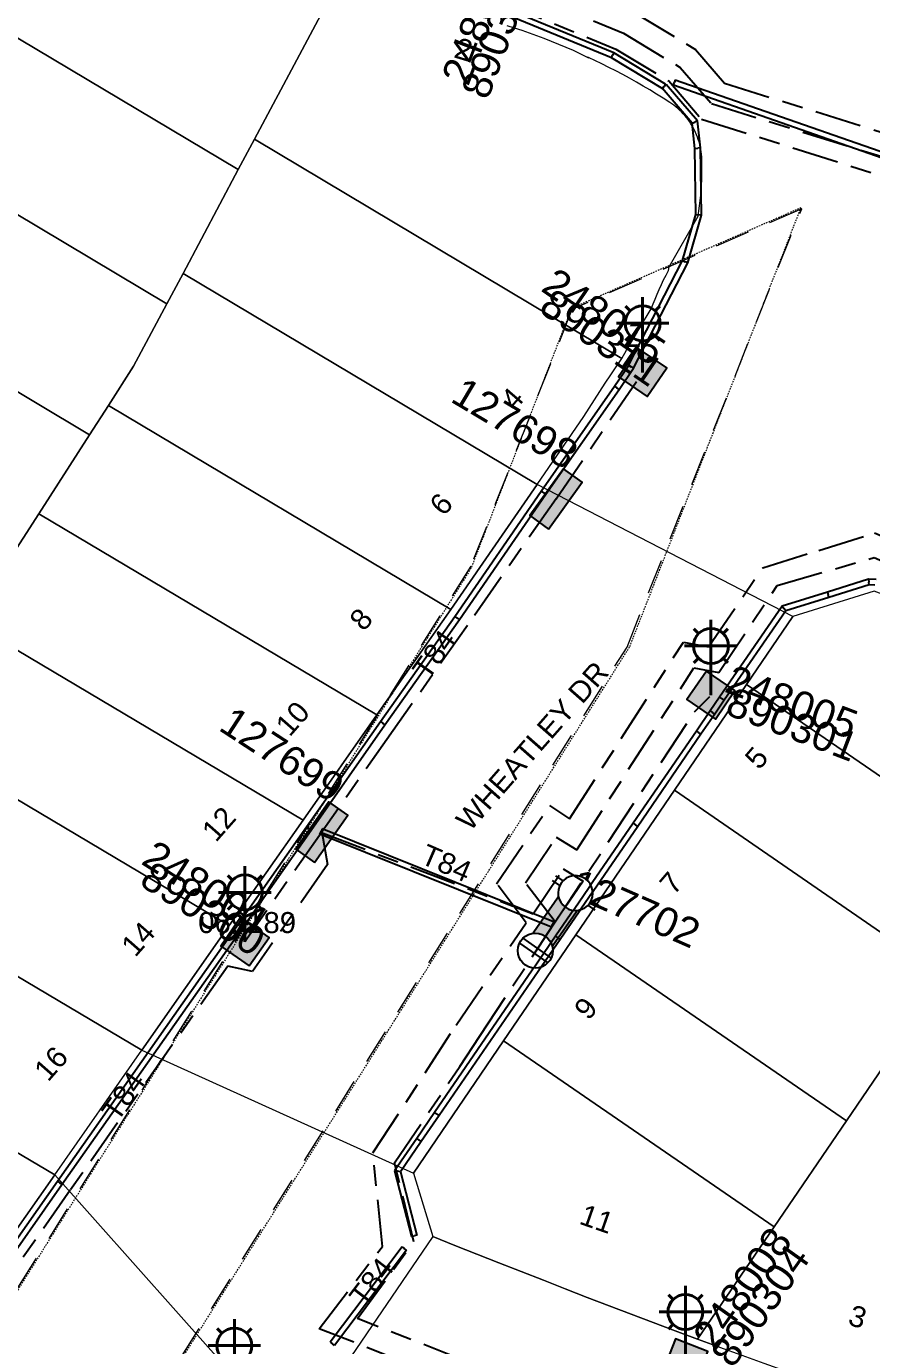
# Model space of a CAD drawing. Header units: metres. Extents: x 299140 to 300955, y 6226202 to 6227439.
# Drawn here: x 299788.9 to 299861.4, y 6226890.8 to 6227003.8 of the extents above; entities that cross this region are included whole.
import ezdxf
from ezdxf.enums import TextEntityAlignment as Align

# ---------------------------------------------------------------- set-up
doc = ezdxf.new("R2010")
doc.units = ezdxf.units.M
for name, pattern in [('Cable Exist UG', [8.2, 4, -1.2, 1.8, -1.2]), ('Dash', [5, 3, -2]), ('HIDDEN', [0.375, 0.25, -0.125]), ('HIDDEN2', [0.1875, 0.125, -0.0625])]:
    doc.linetypes.add(name, pattern=pattern)
doc.layers.get('0').update_dxf_attribs({"color": 6})
for name, color, linetype, lineweight in [('Cadastre Easements_SP_EXT', 9, 'Continuous', 5), ('Cadastre Land Parcels_SP_EXT', 9, 'Continuous', 5), ('Cadastre Other Property_SP_EXT', 9, 'HIDDEN', 5), ('Cadastre Roads_SP_EXT', 9, 'Continuous', 5)]:
    doc.layers.add(name, color=color, linetype=linetype, lineweight=lineweight)
for name, color, linetype in [('Duct_SP_EXT', 7, 'Continuous'), ('Equip_LV_EXT', 7, 'Continuous'), ('Equip_SP_SL_EXT', 7, 'Continuous'), ('Mains_HV_EXT', 7, 'Continuous'), ('Mains_LV_EXT', 7, 'Continuous'), ('Mains_LV_SL_EXT', 7, 'Continuous'), ('Mains_SL_EXT', 7, 'Continuous'), ('SupportsUG_SP_LV_EXT', 7, 'Continuous'), ('SupportsUG_SP_LV_SL_EXT', 7, 'Continuous')]:
    doc.layers.add(name, color=color, linetype=linetype)
doc.styles.add('COLUMN_LABEL', font='arial.ttf')
doc.styles.add('iecARIAL', font='arial.ttf', dxfattribs={"height": 2})
doc.styles.add('POLE_LABEL', font='arial.ttf')
doc.styles.get("Standard").update_dxf_attribs({"font": 'arial.ttf'})

# ---------------------------------------------------------------- blocks, each defined once
blk = doc.blocks.new('COLUMN_EXT')
blk.add_hatch(color=256).paths.add_polyline_path([(-1.49, 1.48), (-1.49, -1.49), (1.48, -1.49), (1.48, 1.48)])
blk.add_lwpolyline([(-1.49, -1.49), (1.48, -1.49), (1.48, 1.48), (-1.49, 1.48)], close=True)
for tag, height, style, flags, p in [('ASSET_NUM', 2.5, 'COLUMN_LABEL', 8, (2, 2)), ('STRUCTURE_PLANT_NUMBER', 0.2, 'POLE_LABEL', 9, (1.81, 0.03)), ('STREET_CODE', 0.2, 'COLUMN_LABEL', 9, (1.81, -0.2))]:
    blk.add_attdef(tag, text='', height=height, dxfattribs=dict(style=style, flags=flags)).set_placement(p, align=Align.MIDDLE_LEFT)
at = {"flags": 9}
for tag, p in [('COLUMN_TYPE', (1.81, -0.4)), ('OWNED_BY', (1.81, -0.6)), ('STATE', (1.81, -0.8)), ('USAGE', (1.81, -1)), ('LEGEND', (1.81, -1.2)), ('STREETNAME', (1.81, -1.6)), ('SUBURB', (1.81, -1.8)), ('LOCATION', (1.81, -1.4)), ('NOTES', (1.81, -2))]:
    blk.add_attdef(tag, text='', height=0.2, dxfattribs=at).set_placement(p, align=Align.MIDDLE_LEFT)
at = {"flags": 1}
blk.add_attdef('Z', (1.81, -2.35), '', height=0.2, dxfattribs=at)
blk = doc.blocks.new('PILLAR_EXT')
blk.add_hatch(color=256).paths.add_polyline_path([(-2.475, 0.99), (-2.475, -0.99), (2.475, -0.99), (2.475, 0.99)])
blk.add_lwpolyline([(-2.475, -0.99), (2.475, -0.99), (2.475, 0.99), (-2.475, 0.99)], close=True)
at = {"style": 'iecARIAL', "flags": 8}
blk.add_attdef('ASSET_NUM', (1.5, 3.5), '', height=2.5, dxfattribs=at)
for tag, p, flags in [('OWNED_BY', (0, -0.2), 9), ('STATE', (0, -0.4), 9), ('SUPPORT_TYPE', (0, -0.6), 9), ('USAGE', (0, -0.8), 9), ('LEGEND', (0, -1), 9), ('LOCATION', (0, -1.2), 9), ('STREETNAME', (0, -1.8), 9), ('SUBURB', (0, -2), 1), ('NOTES', (0, -1.4), 9), ('PARENT', (0, -1.6), 9)]:
    blk.add_attdef(tag, p, '', height=0.2, dxfattribs=dict(flags=flags))
blk = doc.blocks.new('SL_LANTERN_EXT')
at = {"lineweight": 40}
for p, q in [((-1.46, 5.68), (-1.06, 5.28)), ((0, 1.97), (0, 6.47)), ((1.46, 5.68), (1.06, 5.28)), ((-2.25, 4.22), (2.25, 4.22)), ((-1.46, 2.76), (-1.06, 3.16)), ((0, 0), (0, 2.72)), ((1.46, 2.76), (1.06, 3.16))]:
    blk.add_line(p, q, dxfattribs=at)
blk.add_circle((0, 4.22), 1.5, dxfattribs=at)
at = {"style": 'iecARIAL', "flags": 8}
blk.add_attdef('ASSET_NUM', (1.5, 1.5), '', height=2.5, dxfattribs=at)
for tag, p, height, flags in [('CONSTRUCTED_VOLTAGE', (0.98, -0.65), 0.2, 9), ('CONTROL_TYPE', (0.98, -0.85), 0.2, 9), ('LANTERN_PURPOSE', (0.98, -1.05), 0.2, 9), ('LANTERN_TYPE', (0.98, -1.25), 0.2, 9), ('LNUMBER', (2.18, -3.25), 2.5, 8), ('OPERATING_VOLTAGE', (0.98, -1.65), 0.2, 9), ('ORIENTATION', (0.98, -1.85), 0.2, 9), ('OWNED_BY', (0.98, -2.05), 0.2, 9), ('STATE', (0.98, -2.25), 0.2, 9), ('NO_PHASES', (0.98, -1.45), 0.2, 9), ('USAGE', (0.98, -2.45), 0.2, 9), ('CEXIST', (0.98, -2.65), 0.2, 9), ('CNEW', (0.98, -2.85), 0.2, 9), ('CNUMBER', (0.98, -3.05), 0.2, 9), ('CREMOVE', (0.98, -3.25), 0.2, 9), ('CREPLACE', (0.98, -3.45), 0.2, 9), ('LKINGHEIGHT', (0.98, -3.65), 0.2, 9), ('LBRACKET', (0.98, -3.85), 0.2, 9), ('LBRACKETVOCAB', (0.98, -4.05), 0.2, 9), ('LCATEGORY', (0.98, -4.25), 0.2, 9), ('LCHARGE1', (0.98, -4.45), 0.2, 9), ('LCHARGE1PERCENT', (0.98, -4.65), 0.2, 9), ('LCHARGE2', (0.98, -4.85), 0.2, 9), ('LCHARGE2PERCENT', (0.98, -5.05), 0.2, 9), ('LCHARGE3', (0.98, -5.25), 0.2, 9), ('LCHARGE3PERCENT', (0.98, -5.45), 0.2, 9), ('LEXIST', (0.98, -5.65), 0.2, 9), ('LLAMP', (0.98, -5.85), 0.2, 9), ('LLAMPVOCAB', (0.98, -6.05), 0.2, 9), ('LMAST', (0.98, -6.25), 0.2, 9), ('LMASTVOCAB', (0.98, -6.45), 0.2, 9), ('LNEW', (0.98, -6.65), 0.2, 9), ('LANTNUMBER', (0.98, -6.85), 0.2, 9), ('LOUTREACH', (0.98, -7.25), 0.2, 9), ('LOUTREACHVOCAB', (0.98, -7.45), 0.2, 9), ('LRATECODE', (0.98, -7.65), 0.2, 9), ('LREMOVE', (0.98, -7.85), 0.2, 9), ('LREPLACE', (0.98, -8.05), 0.2, 9), ('LTYPE', (0.98, -8.25), 0.2, 9), ('LTYPEVOCAB', (0.98, -8.45), 0.2, 9), ('LEGEND', (0.98, -8.65), 0.2, 9), ('LOCATION', (0.98, -8.85), 0.2, 9), ('NOTES', (0.98, -9.05), 0.2, 9), ('STREETNAME', (0.98, -9.25), 0.2, 9), ('SUBURB', (0.98, -9.45), 0.2, 1)]:
    blk.add_attdef(tag, p, '', height=height, dxfattribs=dict(flags=flags))
blk = doc.blocks.new('LV_UG_LINKS_OPEN_EXT')
for p, q in [((-0.25, 1.47), (-0.25, 2.22)), ((0.25, 1.47), (0.25, 2.22)), ((-0.25, -1.47), (-0.25, -2.22)), ((0.25, -1.47), (0.25, -2.22))]:
    blk.add_line(p, q)
at = {"flags": 9}
for tag, p in [('ACTUAL_STATUS', (0, 0)), ('CONSTRUCTED_VOLTAGE', (0, -0.2)), ('OPERATING_VOLTAGE', (0, -0.6)), ('ORIENTATION', (0, -0.8)), ('STATE', (0, -1)), ('SWITCH_TYPE', (0, -1.2)), ('NO_PHASES', (0, -0.4)), ('USAGE', (0, -1.4)), ('NOTES', (0, -1.6))]:
    blk.add_attdef(tag, text='', height=0.2, dxfattribs=at).set_placement(p, align=Align.MIDDLE_LEFT)
at = {"flags": 1}
blk.add_attdef('Z', (0, 0), '', height=0.2, dxfattribs=at)
blk.add_wipeout([(-0.25, 1.47), (-0.43, 1.43), (-0.61, 1.36), (-0.77, 1.28), (-0.93, 1.17), (-1.07, 1.05), (-1.19, 0.9), (-1.29, 0.75), (-1.38, 0.58), (-1.44, 0.4), (-1.48, 0.22), (-1.49, 0.03), (-1.49, -0.16), (-1.45, -0.34), (-1.4, -0.52), (-1.32, -0.69), (-1.23, -0.85), (-1.11, -1), (-0.98, -1.13), (-0.83, -1.24), (-0.66, -1.34), (-0.49, -1.41), (-0.31, -1.46), (-0.13, -1.49), (0.06, -1.49), (0.25, -1.47), (0.43, -1.43), (0.61, -1.36), (0.77, -1.28), (0.93, -1.17), (1.07, -1.05), (1.19, -0.9), (1.29, -0.75), (1.38, -0.58), (1.44, -0.4), (1.48, -0.22), (1.49, -0.03), (1.49, 0.16), (1.45, 0.34), (1.4, 0.52), (1.32, 0.69), (1.23, 0.85), (1.11, 1), (0.98, 1.13), (0.83, 1.24), (0.66, 1.34), (0.49, 1.41), (0.31, 1.46), (0.13, 1.49), (-0.06, 1.49)])
blk.add_lwpolyline([(0, -1.49, 1), (0, 1.49, 1)], format="xyb", close=True)
blk = doc.blocks.new('LV_UG_LINKS_CLOSED_EXT')
blk.add_wipeout([(-1.06, 1.06), (-1.18, 0.92), (-1.29, 0.76), (-1.37, 0.59), (-1.43, 0.42), (-1.48, 0.23), (-1.49, 0.05), (-1.49, -0.14), (-1.46, -0.33), (-1.41, -0.51), (-1.33, -0.68), (-1.24, -0.84), (-1.12, -0.99), (-0.99, -1.12), (-0.84, -1.24), (-0.68, -1.33), (-0.51, -1.41), (-0.33, -1.46), (-0.14, -1.49), (0.05, -1.49), (0.23, -1.48), (0.42, -1.43), (0.59, -1.37), (0.76, -1.29), (0.92, -1.18), (1.06, -1.06), (1.18, -0.92), (1.29, -0.76), (1.37, -0.59), (1.43, -0.42), (1.48, -0.23), (1.49, -0.05), (1.49, 0.14), (1.46, 0.33), (1.41, 0.51), (1.33, 0.68), (1.24, 0.84), (1.12, 0.99), (0.99, 1.12), (0.84, 1.24), (0.68, 1.33), (0.51, 1.41), (0.33, 1.46), (0.14, 1.49), (-0.05, 1.49), (-0.23, 1.48), (-0.42, 1.43), (-0.59, 1.37), (-0.76, 1.29), (-0.92, 1.18)])
for p, q in [((-0.25, -1.48), (-0.25, 1.48)), ((0.25, -1.48), (0.25, 1.48))]:
    blk.add_line(p, q)
blk.add_circle((0, 0), 1.5)
at = {"flags": 9}
for tag, p in [('ACTUAL_STATUS', (0, 0)), ('CONSTRUCTED_VOLTAGE', (0, -0.2)), ('OPERATING_VOLTAGE', (0, -0.6)), ('ORIENTATION', (0, -0.8)), ('STATE', (0, -1)), ('SWITCH_TYPE', (0, -1.2)), ('NO_PHASES', (0, -0.4)), ('USAGE', (0, -1.4)), ('NOTES', (0, -1.6))]:
    blk.add_attdef(tag, text='', height=0.2, dxfattribs=at).set_placement(p, align=Align.MIDDLE_LEFT)
at = {"flags": 1}
blk.add_attdef('Z', (0, 0), '', height=0.2, dxfattribs=at)

msp = doc.modelspace()

# ---------------------------------------------------------------- linework, layer by layer
at = {"layer": 'Cadastre Land Parcels_SP_EXT', "linetype": 'Continuous'}
for points in [[(299802.35, 6226982.65), (299807.08, 6226991.54), (299778.19, 6227008.78), (299774.66, 6227000.7), (299774.49, 6227000.32), (299774.32, 6226999.95), (299774.14, 6226999.59), (299773.95, 6226999.23), (299773.76, 6226998.86), (299773.56, 6226998.51), (299773.36, 6226998.16), (299772.63, 6226996.94), (299800.96, 6226980.04), (299802.35, 6226982.65)], [(299795.95, 6226971.32), (299798.11, 6226974.69), (299800.96, 6226980.04), (299772.63, 6226996.94), (299765.97, 6226985.77), (299794.34, 6226968.83), (299795.95, 6226971.32)], [(299836.69, 6226970.38), (299837.14, 6226971.1), (299837.6, 6226971.82), (299838.06, 6226972.53), (299838.52, 6226973.24), (299838.99, 6226973.95), (299839.47, 6226974.65), (299839.95, 6226975.36), (299808.47, 6226994.16), (299807.08, 6226991.54), (299802.35, 6226982.65), (299832.69, 6226964.55), (299836.69, 6226970.38)], [(299789.99, 6226962.06), (299794.34, 6226968.83), (299765.97, 6226985.77), (299759.3, 6226974.58), (299787.3, 6226957.88), (299789.99, 6226962.06)], [(299832.69, 6226964.55), (299802.35, 6226982.65), (299800.96, 6226980.04), (299798.11, 6226974.69), (299795.95, 6226971.32), (299825.28, 6226953.84), (299832.69, 6226964.55)], [(299825.28, 6226953.84), (299795.95, 6226971.32), (299794.34, 6226968.83), (299789.99, 6226962.06), (299818.95, 6226944.82), (299825.28, 6226953.84)], [(299818.95, 6226944.82), (299789.99, 6226962.06), (299787.3, 6226957.88), (299784.02, 6226952.79), (299812.63, 6226935.79), (299818.95, 6226944.82)], [(299884.56, 6226947.18), (299882.78, 6226947.77), (299881, 6226948.38), (299879.22, 6226948.98), (299877.44, 6226949.6), (299875.67, 6226950.22), (299873.9, 6226950.85), (299872.13, 6226951.48), (299870.36, 6226952.13), (299868.6, 6226952.77), (299866.83, 6226953.43), (299865.07, 6226954.09), (299863.32, 6226954.76), (299861.56, 6226955.43), (299854.6, 6226953.25), (299850.64, 6226947.44), (299873.84, 6226931.49), (299884.56, 6226947.18)], [(299812.63, 6226935.79), (299784.02, 6226952.79), (299779.17, 6226945.24), (299778.06, 6226943.53), (299806.3, 6226926.77), (299812.63, 6226935.79)], [(299873.84, 6226931.49), (299850.64, 6226947.44), (299844.45, 6226938.36), (299867.64, 6226922.41), (299873.84, 6226931.49)], [(299806.3, 6226926.77), (299778.06, 6226943.53), (299773.2, 6226935.98), (299771.02, 6226932.57), (299798.82, 6226916.1), (299806.3, 6226926.77)], [(299863.77, 6226916.75), (299867.64, 6226922.41), (299844.45, 6226938.36), (299836.01, 6226925.98), (299859.19, 6226910.04), (299863.77, 6226916.75)], [(299798.82, 6226916.1), (299771.02, 6226932.57), (299766.16, 6226925.03), (299763.97, 6226921.62), (299791.35, 6226905.43), (299798.82, 6226916.1)], [(299859.19, 6226910.04), (299836.01, 6226925.98), (299829.81, 6226916.9), (299852.99, 6226900.96), (299859.19, 6226910.04)], [(299791.35, 6226905.43), (299763.97, 6226921.62), (299758.03, 6226912.36), (299785.02, 6226896.41), (299791.35, 6226905.43)], [(299852.99, 6226900.96), (299829.81, 6226916.9), (299822.09, 6226905.56), (299823.74, 6226900.13), (299825.63, 6226899.37), (299827.52, 6226898.62), (299829.42, 6226897.87), (299831.32, 6226897.13), (299833.22, 6226896.39), (299835.1, 6226895.65), (299836.98, 6226894.92), (299838.86, 6226894.19), (299840.75, 6226893.47), (299842.64, 6226892.76), (299844.53, 6226892.05), (299846.42, 6226891.35), (299852.99, 6226900.96)], [(299875.47, 6226913.65), (299863.77, 6226916.75), (299859.19, 6226910.04), (299852.99, 6226900.96), (299846.42, 6226891.35), (299848.32, 6226890.65), (299850.22, 6226889.96), (299852.12, 6226889.28), (299854.03, 6226888.6), (299855.94, 6226887.93), (299857.85, 6226887.27), (299859.76, 6226886.62), (299861.68, 6226885.97), (299863.59, 6226885.33), (299865.51, 6226884.69), (299867.43, 6226884.06), (299875.47, 6226913.65)]]:
    msp.add_lwpolyline(points, close=True, dxfattribs=at)
for points in [[(299778.19, 6227008.78), (299807.08, 6226991.54), (299808.47, 6226994.16), (299808.47, 6226994.16), (299816.18, 6227008.62)], [(299816.18, 6227008.62), (299808.47, 6226994.16), (299839.95, 6226975.36), (299840.36, 6226976.07), (299840.77, 6226976.79), (299841.19, 6226977.5), (299841.61, 6226978.21), (299842.04, 6226978.91), (299842.47, 6226979.62), (299842.63, 6226980.04), (299842.8, 6226980.45), (299842.97, 6226980.87), (299843.15, 6226981.28), (299843.34, 6226981.69), (299843.53, 6226982.09), (299843.74, 6226982.49), (299843.95, 6226982.89), (299844.01, 6226983.22), (299846.49, 6226987.56), (299846.55, 6226988), (299846.61, 6226988.43), (299846.66, 6226988.88), (299846.71, 6226989.32), (299846.74, 6226989.76), (299846.77, 6226990.2), (299846.79, 6226990.65), (299846.8, 6226991.09), (299846.81, 6226991.53), (299846.81, 6226991.98), (299846.8, 6226992.42), (299846.79, 6226992.64), (299846.77, 6226992.85), (299846.74, 6226993.06), (299846.71, 6226993.28), (299846.67, 6226993.49), (299846.62, 6226993.7), (299846.57, 6226993.91), (299846.5, 6226994.11), (299846.43, 6226994.32), (299846.35, 6226994.52), (299846.27, 6226994.72), (299846.18, 6226994.91), (299846.08, 6226995.1), (299845.97, 6226995.29), (299845.86, 6226995.47), (299845.74, 6226995.65), (299845.62, 6226995.83), (299845.48, 6226996), (299845.35, 6226996.17), (299845.2, 6226996.33), (299845.06, 6226996.48), (299844.9, 6226996.63), (299844.74, 6226996.78), (299844.58, 6226996.91), (299844.41, 6226997.05), (299844.23, 6226997.17), (299844.05, 6226997.29), (299843.49, 6226997.66), (299842.92, 6226998.01), (299842.35, 6226998.36), (299841.77, 6226998.7), (299841.19, 6226999.04), (299840.61, 6226999.36), (299840.02, 6226999.68), (299839.43, 6227000), (299838.83, 6227000.3), (299838.23, 6227000.61), (299837.63, 6227000.9), (299837.16, 6227001.12), (299837.02, 6227001.18), (299837.11, 6227001.09), (299835.8, 6227001.74), (299835.8, 6227001.74), (299835.18, 6227002), (299834.55, 6227002.26), (299833.93, 6227002.52), (299833.3, 6227002.76), (299832.67, 6227003), (299832.03, 6227003.23), (299831.4, 6227003.45), (299830.76, 6227003.66), (299830.11, 6227003.87)]]:
    msp.add_lwpolyline(points, dxfattribs=at)
at = {"layer": 'Cadastre Other Property_SP_EXT', "linetype": 'HIDDEN2'}
msp.add_lwpolyline([(299764.63, 6226858.08), (299782.55, 6226858.37), (299840.63, 6226950.68), (299855.3, 6226988.27), (299835.62, 6226979.64), (299827.02, 6226957.38), (299764.63, 6226858.08)], close=True, dxfattribs=at)
at = {"layer": 'Cadastre Roads_SP_EXT', "linetype": 'Continuous'}
for points in [[(299829.81, 6226916.9), (299836.01, 6226925.98), (299844.45, 6226938.36), (299850.64, 6226947.44), (299854.6, 6226953.25), (299832.69, 6226964.55), (299825.28, 6226953.84), (299818.95, 6226944.82), (299812.63, 6226935.79), (299806.3, 6226926.77), (299798.82, 6226916.1), (299822.09, 6226905.56), (299829.81, 6226916.9)], [(299808.64, 6226885.99), (299791.35, 6226905.43), (299785.02, 6226896.41), (299778.69, 6226887.38), (299775.56, 6226882.92), (299772.71, 6226878.15), (299766.05, 6226867), (299759.38, 6226855.85), (299752.89, 6226844.79), (299748.91, 6226837.28), (299766.88, 6226824.52), (299808.64, 6226885.99)]]:
    msp.add_lwpolyline(points, close=True, dxfattribs=at)
msp.add_lwpolyline([(299848.32, 6226890.65), (299846.42, 6226891.35), (299844.53, 6226892.05), (299842.64, 6226892.76), (299840.75, 6226893.47), (299838.86, 6226894.19), (299836.98, 6226894.92), (299835.1, 6226895.65), (299833.22, 6226896.39), (299831.32, 6226897.13), (299829.42, 6226897.87), (299827.52, 6226898.62), (299825.63, 6226899.37), (299823.74, 6226900.13), (299815.43, 6226887.93)], dxfattribs=at)
at = {"layer": 'Duct_SP_EXT'}
for p, q in [((299839.05, 6227001.12), (299829.13, 6227005.19)), ((299839.26, 6227001.55), (299829.29, 6227005.64)), ((299839.05, 6227001.12), (299839.16, 6227001.34)), ((299843.45, 6226998.46), (299839.05, 6227001.12)), ((299839.26, 6227001.55), (299839.16, 6227001.34)), ((299843.7, 6226998.87), (299839.26, 6227001.55)), ((299843.4, 6226998.51), (299843.58, 6226998.66)), ((299845.98, 6226995.51), (299843.4, 6226998.51)), ((299843.45, 6226998.46), (299843.58, 6226998.66)), ((299843.7, 6226998.87), (299843.58, 6226998.66)), ((299843.76, 6226998.82), (299843.58, 6226998.66)), ((299846.44, 6226995.71), (299843.76, 6226998.82)), ((299844.38, 6226998.79), (299844.46, 6226999.02)), ((299844.38, 6226998.79), (299872.92, 6226988.81)), ((299844.53, 6226999.24), (299844.46, 6226999.02)), ((299844.53, 6226999.24), (299873.08, 6226989.26)), ((299845.98, 6226995.51), (299846.21, 6226995.61)), ((299846.21, 6226993.36), (299845.98, 6226995.51)), ((299846.44, 6226995.71), (299846.21, 6226995.61)), ((299846.69, 6226993.39), (299846.44, 6226995.71)), ((299846.21, 6226993.36), (299846.45, 6226993.37)), ((299846.28, 6226987.69), (299846.21, 6226993.36)), ((299846.69, 6226993.39), (299846.45, 6226993.37)), ((299846.76, 6226987.63), (299846.69, 6226993.39)), ((299845.14, 6226983.74), (299846.28, 6226987.69)), ((299845.59, 6226983.56), (299846.76, 6226987.63)), ((299846.28, 6226987.69), (299846.52, 6226987.66)), ((299846.76, 6226987.63), (299846.52, 6226987.66)), ((299840.53, 6226974.76), (299845.14, 6226983.74)), ((299840.96, 6226974.54), (299845.59, 6226983.56)), ((299845.14, 6226983.74), (299845.37, 6226983.65)), ((299845.59, 6226983.56), (299845.37, 6226983.65)), ((299839.31, 6226972.98), (299840.55, 6226974.79)), ((299839.71, 6226972.71), (299840.95, 6226974.52)), ((299840.53, 6226974.76), (299840.75, 6226974.65)), ((299840.55, 6226974.79), (299840.75, 6226974.65)), ((299840.95, 6226974.52), (299840.75, 6226974.65)), ((299840.96, 6226974.54), (299840.75, 6226974.65)), ((299833.03, 6226963.99), (299839.31, 6226972.98)), ((299833.43, 6226963.72), (299839.71, 6226972.71)), ((299839.31, 6226972.98), (299839.31, 6226972.98)), ((299839.31, 6226972.98), (299839.51, 6226972.85)), ((299839.31, 6226972.98), (299839.51, 6226972.85)), ((299839.71, 6226972.71), (299839.51, 6226972.85)), ((299839.71, 6226972.71), (299839.51, 6226972.85)), ((299839.71, 6226972.71), (299839.71, 6226972.71)), ((299825.64, 6226953.26), (299833.03, 6226963.99)), ((299826.03, 6226952.99), (299833.43, 6226963.72)), ((299833.03, 6226963.99), (299833.23, 6226963.86)), ((299833.03, 6226963.99), (299833.23, 6226963.86)), ((299833.43, 6226963.72), (299833.23, 6226963.86)), ((299833.43, 6226963.72), (299833.23, 6226963.86)), ((299861.08, 6226956.44), (299857.56, 6226955.35)), ((299861.74, 6226956.42), (299861.08, 6226956.44)), ((299861.08, 6226956.44), (299861.11, 6226956.2)), ((299857.56, 6226955.35), (299853.69, 6226954.15)), ((299857.56, 6226955.35), (299857.63, 6226955.12)), ((299861.15, 6226955.96), (299857.7, 6226954.89)), ((299861.15, 6226955.96), (299861.11, 6226956.2)), ((299861.64, 6226955.94), (299861.15, 6226955.96)), ((299853.69, 6226954.15), (299848.33, 6226946.34)), ((299853.69, 6226954.15), (299853.84, 6226953.94)), ((299857.7, 6226954.89), (299853.99, 6226953.74)), ((299857.7, 6226954.89), (299857.63, 6226955.12)), ((299819.26, 6226944.25), (299825.64, 6226953.26)), ((299825.64, 6226953.26), (299825.83, 6226953.13)), ((299826.03, 6226952.99), (299825.83, 6226953.13)), ((299853.99, 6226953.74), (299848.73, 6226946.07)), ((299853.99, 6226953.74), (299853.84, 6226953.94)), ((299819.65, 6226943.98), (299826.03, 6226952.99)), ((299848.33, 6226946.34), (299847.53, 6226945.16)), ((299848.33, 6226946.34), (299848.53, 6226946.2)), ((299847.53, 6226945.16), (299846.34, 6226943.44)), ((299847.53, 6226945.16), (299847.72, 6226945.03)), ((299847.53, 6226945.16), (299847.72, 6226945.03)), ((299848.73, 6226946.07), (299847.92, 6226944.89)), ((299848.73, 6226946.07), (299848.53, 6226946.2)), ((299812.92, 6226935.23), (299819.26, 6226944.25)), ((299813.31, 6226934.95), (299819.65, 6226943.98)), ((299819.26, 6226944.25), (299819.46, 6226944.12)), ((299819.26, 6226944.25), (299819.46, 6226944.12)), ((299819.65, 6226943.98), (299819.46, 6226944.12)), ((299819.65, 6226943.98), (299819.46, 6226944.12)), ((299847.92, 6226944.89), (299846.73, 6226943.16)), ((299847.92, 6226944.89), (299847.72, 6226945.03)), ((299847.92, 6226944.89), (299847.72, 6226945.03)), ((299846.34, 6226943.44), (299840.91, 6226935.54)), ((299846.73, 6226943.16), (299841.31, 6226935.27)), ((299846.34, 6226943.44), (299846.34, 6226943.44)), ((299846.34, 6226943.44), (299846.53, 6226943.3)), ((299846.34, 6226943.44), (299846.53, 6226943.3)), ((299846.73, 6226943.16), (299846.53, 6226943.3)), ((299846.73, 6226943.16), (299846.53, 6226943.3)), ((299846.73, 6226943.16), (299846.73, 6226943.16)), ((299806.57, 6226926.2), (299812.92, 6226935.23)), ((299806.97, 6226925.93), (299813.31, 6226934.95)), ((299812.92, 6226935.23), (299813.11, 6226935.09)), ((299812.92, 6226935.23), (299813.11, 6226935.09)), ((299813.31, 6226934.95), (299813.11, 6226935.09)), ((299813.31, 6226934.95), (299813.11, 6226935.09)), ((299814.26, 6226935.06), (299814.17, 6226934.83)), ((299840.91, 6226935.54), (299841.11, 6226935.4)), ((299840.91, 6226935.54), (299841.11, 6226935.4)), ((299841.31, 6226935.27), (299841.11, 6226935.4)), ((299841.31, 6226935.27), (299841.11, 6226935.4)), ((299814.08, 6226934.61), (299814.17, 6226934.83)), ((299791.58, 6226904.87), (299806.57, 6226926.2)), ((299791.97, 6226904.6), (299806.97, 6226925.93)), ((299806.57, 6226926.2), (299806.77, 6226926.07)), ((299806.57, 6226926.2), (299806.77, 6226926.07)), ((299806.97, 6226925.93), (299806.77, 6226926.07)), ((299806.97, 6226925.93), (299806.77, 6226926.07)), ((299823.9, 6226910.77), (299822.37, 6226908.54)), ((299824.29, 6226910.5), (299822.76, 6226908.27)), ((299823.9, 6226910.77), (299824.1, 6226910.63)), ((299824.29, 6226910.5), (299824.1, 6226910.63)), ((299822.37, 6226908.54), (299820.46, 6226905.76)), ((299822.76, 6226908.27), (299820.98, 6226905.67)), ((299822.37, 6226908.54), (299822.37, 6226908.54)), ((299822.37, 6226908.54), (299822.56, 6226908.4)), ((299822.37, 6226908.54), (299822.56, 6226908.4)), ((299822.76, 6226908.27), (299822.56, 6226908.4)), ((299822.76, 6226908.27), (299822.56, 6226908.4)), ((299822.76, 6226908.27), (299822.76, 6226908.27)), ((299820.46, 6226905.76), (299821.92, 6226900.13)), ((299820.46, 6226905.76), (299820.72, 6226905.72)), ((299820.98, 6226905.67), (299820.72, 6226905.72)), ((299820.98, 6226905.67), (299822.39, 6226900.25)), ((299785.4, 6226896.08), (299791.58, 6226904.87)), ((299785.79, 6226895.8), (299791.97, 6226904.6)), ((299791.58, 6226904.87), (299791.78, 6226904.73)), ((299791.58, 6226904.87), (299791.78, 6226904.73)), ((299791.97, 6226904.6), (299791.78, 6226904.73)), ((299791.97, 6226904.6), (299791.78, 6226904.73)), ((299821.92, 6226900.13), (299822.16, 6226900.19)), ((299822.39, 6226900.25), (299822.16, 6226900.19)), ((299821.11, 6226899.26), (299814.95, 6226891.09)), ((299821.49, 6226898.97), (299815.33, 6226890.8)), ((299821.11, 6226899.26), (299821.3, 6226899.11)), ((299821.49, 6226898.97), (299821.3, 6226899.11)), ((299814.95, 6226891.09), (299815.14, 6226890.95)), ((299815.33, 6226890.8), (299815.14, 6226890.95))]:
    msp.add_line(p, q, dxfattribs=at)
at = {"layer": 'Mains_HV_EXT', "linetype": 'Cable Exist UG'}
for points in [[(299829.93, 6227007.39), (299840.1, 6227003.22), (299844.95, 6227000.29), (299847.62, 6226997.19), (299876.39, 6226988.25), (299876.39, 6226988.25), (299879.56, 6226991.07), (299882.84, 6226993.05), (299886.39, 6226994.64), (299890.35, 6226995.73), (299895.35, 6226996.52), (299900.42, 6226996.88), (299905.66, 6226996.94), (299910.79, 6226996.58)], [(299841.01, 6227005.01), (299846.26, 6227001.83), (299848.74, 6226998.95), (299875.88, 6226990.47), (299878.37, 6226992.69), (299881.91, 6226994.82), (299885.73, 6226996.53), (299887.31, 6226997.01), (299890.14, 6227001.67), (299907.58, 6226998.99)]]:
    msp.add_lwpolyline(points, dxfattribs=at)
at = {"layer": 'Mains_LV_EXT', "linetype": 'Cable Exist UG'}
for points in [[(299834.31, 6226963.33), (299826.73, 6226952.49), (299826.73, 6226952.49), (299820.35, 6226943.48), (299814.01, 6226934.46)], [(299814.23, 6226934.77), (299814.73, 6226932), (299814.73, 6226932), (299809.31, 6226924.28), (299808.29, 6226922.84), (299806.17, 6226923.29), (299806.17, 6226923.29), (299792.68, 6226904.1), (299786.54, 6226895.36)]]:
    msp.add_lwpolyline(points, dxfattribs=at)
at = {"layer": 'Mains_LV_SL_EXT', "linetype": 'Cable Exist UG'}
for points in [[(299834.31, 6226963.33), (299841.73, 6226974.15)], [(299814.23, 6226934.77), (299807.64, 6226925.39)]]:
    msp.add_lwpolyline(points, dxfattribs=at)
at = {"layer": 'Mains_SL_EXT', "linetype": 'Cable Exist UG'}
msp.add_lwpolyline([(299828.22, 6227008.45), (299829.36, 6227006), (299829.36, 6227006), (299839.43, 6227001.87), (299843.97, 6226999.13), (299846.78, 6226995.87), (299871.57, 6226988.06), (299873.8, 6226991.4)], dxfattribs=at)

# ---------------------------------------------------------------- block references
at = {"layer": 'Equip_SP_SL_EXT'}
ref = msp.add_blockref('SL_LANTERN_EXT', (299828.22, 6227008.45), dxfattribs=at)
ref.add_attrib('ASSET_NUM', '248017', dxfattribs={"layer": '0', "height": 2.5, "rotation": 69.339, "style": 'iecARIAL'}).set_placement((299829.72, 6227009.95), align=Align.MIDDLE_RIGHT)
ref = msp.add_blockref('SL_LANTERN_EXT', (299841.73, 6226974.15), dxfattribs=at)
ref.add_attrib('ASSET_NUM', '248015', dxfattribs={"layer": '0', "height": 2.5, "rotation": 325.5784, "style": 'iecARIAL'}).set_placement((299843.23, 6226975.65), align=Align.MIDDLE_RIGHT)
ref = msp.add_blockref('SL_LANTERN_EXT', (299847.58, 6226946.51), dxfattribs=at)
ref.add_attrib('ASSET_NUM', '248005', dxfattribs={"layer": '0', "height": 2.5, "rotation": 339.127, "style": 'iecARIAL'}).set_placement((299849.08, 6226948.01), align=Align.MIDDLE_LEFT)
ref = msp.add_blockref('SL_LANTERN_EXT', (299807.64, 6226925.39), dxfattribs=at)
ref.add_attrib('ASSET_NUM', '248004', dxfattribs={"layer": '0', "height": 2.5, "rotation": 327.4154, "style": 'iecARIAL'}).set_placement((299809.14, 6226926.89), align=Align.MIDDLE_RIGHT)
ref = msp.add_blockref('SL_LANTERN_EXT', (299845.4, 6226889.45), dxfattribs=at)
ref.add_attrib('ASSET_NUM', '248008', dxfattribs={"layer": '0', "height": 2.5, "rotation": 54.6547, "style": 'iecARIAL'}).set_placement((299846.9, 6226890.95), align=Align.MIDDLE_LEFT)
ref = msp.add_blockref('SL_LANTERN_EXT', (299806.74, 6226886.57), dxfattribs=at)
ref.add_attrib('ASSET_NUM', '248003', dxfattribs={"layer": '0', "height": 2.5, "rotation": 325.5387, "style": 'iecARIAL'}).set_placement((299808.24, 6226888.07), align=Align.MIDDLE_LEFT)
at = {"layer": 'SupportsUG_SP_LV_EXT'}
ref = msp.add_blockref('PILLAR_EXT', (299834.31, 6226963.33), dxfattribs=dict(at, rotation=54.19511113998564))
ref.add_attrib('ASSET_NUM', '127698', dxfattribs={"layer": '0', "height": 2.5, "rotation": 329.2412, "style": 'iecARIAL'}).set_placement((299835.81, 6226966.83), align=Align.MIDDLE_RIGHT)
ref = msp.add_blockref('PILLAR_EXT', (299814.23, 6226934.77), dxfattribs=dict(at, rotation=54.89035101595424))
ref.add_attrib('ASSET_NUM', '127699', dxfattribs={"layer": '0', "height": 2.5, "rotation": 326.9226, "style": 'iecARIAL'}).set_placement((299815.73, 6226938.27), align=Align.MIDDLE_RIGHT)
ref = msp.add_blockref('PILLAR_EXT', (299834.24, 6226927.09), dxfattribs=dict(at, rotation=235.1739702123672))
ref.add_attrib('ASSET_NUM', '127702', dxfattribs={"layer": '0', "height": 2.5, "rotation": 336.3506, "style": 'iecARIAL'}).set_placement((299835.74, 6226930.59), align=Align.MIDDLE_LEFT)
at = {"layer": 'SupportsUG_SP_LV_SL_EXT'}
ref = msp.add_blockref('COLUMN_EXT', (299828.22, 6227008.45), dxfattribs=dict(at, rotation=339.3389603807104))
ref.add_attrib('ASSET_NUM', '890313', dxfattribs={"layer": '0', "height": 2.5, "rotation": 69.339, "style": 'COLUMN_LABEL'}).set_placement((299830.22, 6227009.2), align=Align.TOP_RIGHT)
ref = msp.add_blockref('COLUMN_EXT', (299841.73, 6226974.15), dxfattribs=dict(at, rotation=235.5784251838813))
ref.add_attrib('ASSET_NUM', '890311', dxfattribs={"layer": '0', "height": 2.5, "rotation": 325.5784, "style": 'COLUMN_LABEL'}).set_placement((299843.73, 6226974.9), align=Align.TOP_RIGHT)
ref = msp.add_blockref('COLUMN_EXT', (299847.58, 6226946.51), dxfattribs=dict(at, rotation=235.5196800550737))
ref.add_attrib('ASSET_NUM', '890301', dxfattribs={"layer": '0', "height": 2.5, "rotation": 339.127, "style": 'COLUMN_LABEL'}).set_placement((299849.58, 6226947.26), align=Align.TOP_LEFT)
ref = msp.add_blockref('COLUMN_EXT', (299807.64, 6226925.39), dxfattribs=dict(at, rotation=54.89763341107611))
ref.add_attrib('ASSET_NUM', '890300', dxfattribs={"layer": '0', "height": 2.5, "rotation": 327.4154, "style": 'COLUMN_LABEL'}).set_placement((299809.64, 6226926.14), align=Align.TOP_RIGHT)
ref = msp.add_blockref('COLUMN_EXT', (299845.4, 6226889.45), dxfattribs=dict(at, rotation=338.8091483689602))
ref.add_attrib('ASSET_NUM', '890304', dxfattribs={"layer": '0', "height": 2.5, "rotation": 54.6547, "style": 'COLUMN_LABEL'}).set_placement((299847.4, 6226890.2), align=Align.TOP_LEFT)

# ---------------------------------------------------------------- texts
at = {"layer": 'Cadastre Land Parcels_SP_EXT'}
for s, rotation, p in [('2', 343.0975, (299825.46, 6227001.18)), ('4', 49.1446, (299830.77, 6226970.8)), ('6', 48.992, (299824.68, 6226961.77)), ('8', 48.6205, (299817.81, 6226951.9)), ('10', 48.6177, (299811.48, 6226942.87)), ('5', 49.3977, (299851.71, 6226940.03)), ('12', 48.6205, (299805.16, 6226933.84)), ('7', 49.3922, (299844.4, 6226929.3)), ('14', 48.6192, (299798.25, 6226923.99)), ('9', 49.3908, (299837.08, 6226918.57)), ('16', 48.6165, (299790.78, 6226913.32)), ('11', 340.8052, (299836.2, 6226901.25)), ('3', 342.8498, (299859.23, 6226892.61))]:
    msp.add_text(s, height=1.8, rotation=rotation, dxfattribs=at).set_placement(p)
at = {"layer": 'Cadastre Other Property_SP_EXT'}
msp.add_text('069189', height=1.8, dxfattribs=at).set_placement((299803.64, 6226926.13))
at = {"layer": 'Cadastre Roads_SP_EXT'}
msp.add_text('WHEATLEY DR', height=1.8, rotation=48.6177, dxfattribs=at).set_placement((299826.94, 6226934.76))
at = {"layer": 'Mains_LV_EXT'}
for rotation, p in [(54.7105, (299823.35, 6226947.71)), (336.5659, (299822.56, 6226932.16)), (54.8997, (299796.73, 6226909.87)), (52.6382, (299817.89, 6226893.97))]:
    msp.add_text('T84', height=1.8, rotation=rotation, dxfattribs=at).set_placement(p)

# ---------------------------------------------------------------- next in the draw order: block references
at = {"layer": 'Equip_LV_EXT', "rotation": 235.054476344199}
msp.add_blockref('LV_UG_LINKS_OPEN_EXT', (299835.97, 6226929.56), dxfattribs=at)

# ---------------------------------------------------------------- next in the draw order: block references
at = {"layer": 'Equip_LV_EXT', "rotation": 235.1739702123672}
msp.add_blockref('LV_UG_LINKS_CLOSED_EXT', (299832.53, 6226924.63), dxfattribs=at)

# ---------------------------------------------------------------- next in the draw order: linework, layer by layer
at = {"layer": 'Cadastre Easements_SP_EXT', "linetype": 'Dash'}
msp.add_lwpolyline([(299782.55, 6226858.37), (299794.15, 6226877.01), (299840.39, 6226950.63), (299855.36, 6226988.19), (299835.66, 6226979.56), (299827.01, 6226957.55), (299786, 6226892.29), (299732.57, 6226806.76), (299665.03, 6226845.89), (299646.98, 6226815.56), (299646.83, 6226815.31), (299711.6, 6226773.72), (299611.68, 6226607.81), (299627.4, 6226605.33), (299627.51, 6226605.53), (299654.31, 6226650.18), (299661.03, 6226661.27), (299711.16, 6226744.55), (299746.79, 6226798.57), (299745.73, 6226799.18), (299782.55, 6226858.37)], close=True, dxfattribs=at)
at = {"layer": 'Duct_SP_EXT'}
for p, q in [((299834.09, 6226927.08), (299814.26, 6226935.06)), ((299840.91, 6226935.54), (299834.27, 6226925.86)), ((299841.31, 6226935.27), (299834.66, 6226925.59)), ((299833.91, 6226926.63), (299814.08, 6226934.61)), ((299834.09, 6226927.08), (299834, 6226926.86)), ((299833.91, 6226926.63), (299834, 6226926.86)), ((299834.27, 6226925.86), (299823.9, 6226910.77)), ((299834.66, 6226925.59), (299824.29, 6226910.5)), ((299834.27, 6226925.86), (299834.47, 6226925.73)), ((299834.27, 6226925.86), (299834.47, 6226925.73)), ((299834.66, 6226925.59), (299834.47, 6226925.73)), ((299834.66, 6226925.59), (299834.47, 6226925.73))]:
    msp.add_line(p, q, dxfattribs=at)
at = {"layer": 'Mains_LV_EXT', "linetype": 'Cable Exist UG'}
for points in [[(299832.23, 6226885.07), (299814.01, 6226892.23), (299819.43, 6226899.29), (299819.43, 6226899.29), (299818.62, 6226907.29), (299825.74, 6226918.24), (299831.74, 6226927.01), (299829.22, 6226930.36), (299829.22, 6226930.36), (299833.74, 6226937.05), (299835.45, 6226935.92), (299845.22, 6226951.05), (299847.36, 6226950.64), (299852.02, 6226957.43), (299856.83, 6226958.92), (299861.61, 6226960.41), (299874.18, 6226954.88), (299886.49, 6226950.67), (299890.4, 6226957.12), (299892.31, 6226956.67), (299893.43, 6226957.69), (299904.2, 6226954.38)], [(299834.24, 6226927.09), (299831.68, 6226930.43), (299834.33, 6226934.34), (299836.08, 6226933.27), (299846.13, 6226948.84), (299848.27, 6226948.44), (299853.25, 6226955.9), (299861.56, 6226958.3), (299873.51, 6226953), (299885.49, 6226948.9), (299893.76, 6226946.3)], [(299814.21, 6226934.74), (299832.36, 6226927.77), (299834.93, 6226931.63), (299836.64, 6226930.58), (299834.24, 6226927.09)], [(299834.26, 6226877.48), (299834.32, 6226886.4), (299834.32, 6226886.4), (299817.3, 6226893.1), (299822.11, 6226899.69), (299822.11, 6226899.69), (299820.47, 6226906.44), (299826.07, 6226914.71), (299827.75, 6226917.26), (299834.24, 6226927.09)]]:
    msp.add_lwpolyline(points, dxfattribs=at)
at = {"layer": 'Mains_LV_SL_EXT', "linetype": 'Cable Exist UG'}
msp.add_lwpolyline([(299834.24, 6226927.09), (299846.22, 6226945.14), (299846.22, 6226945.14), (299847.5, 6226946.4)], dxfattribs=at)

doc.saveas('drawing.dxf')
